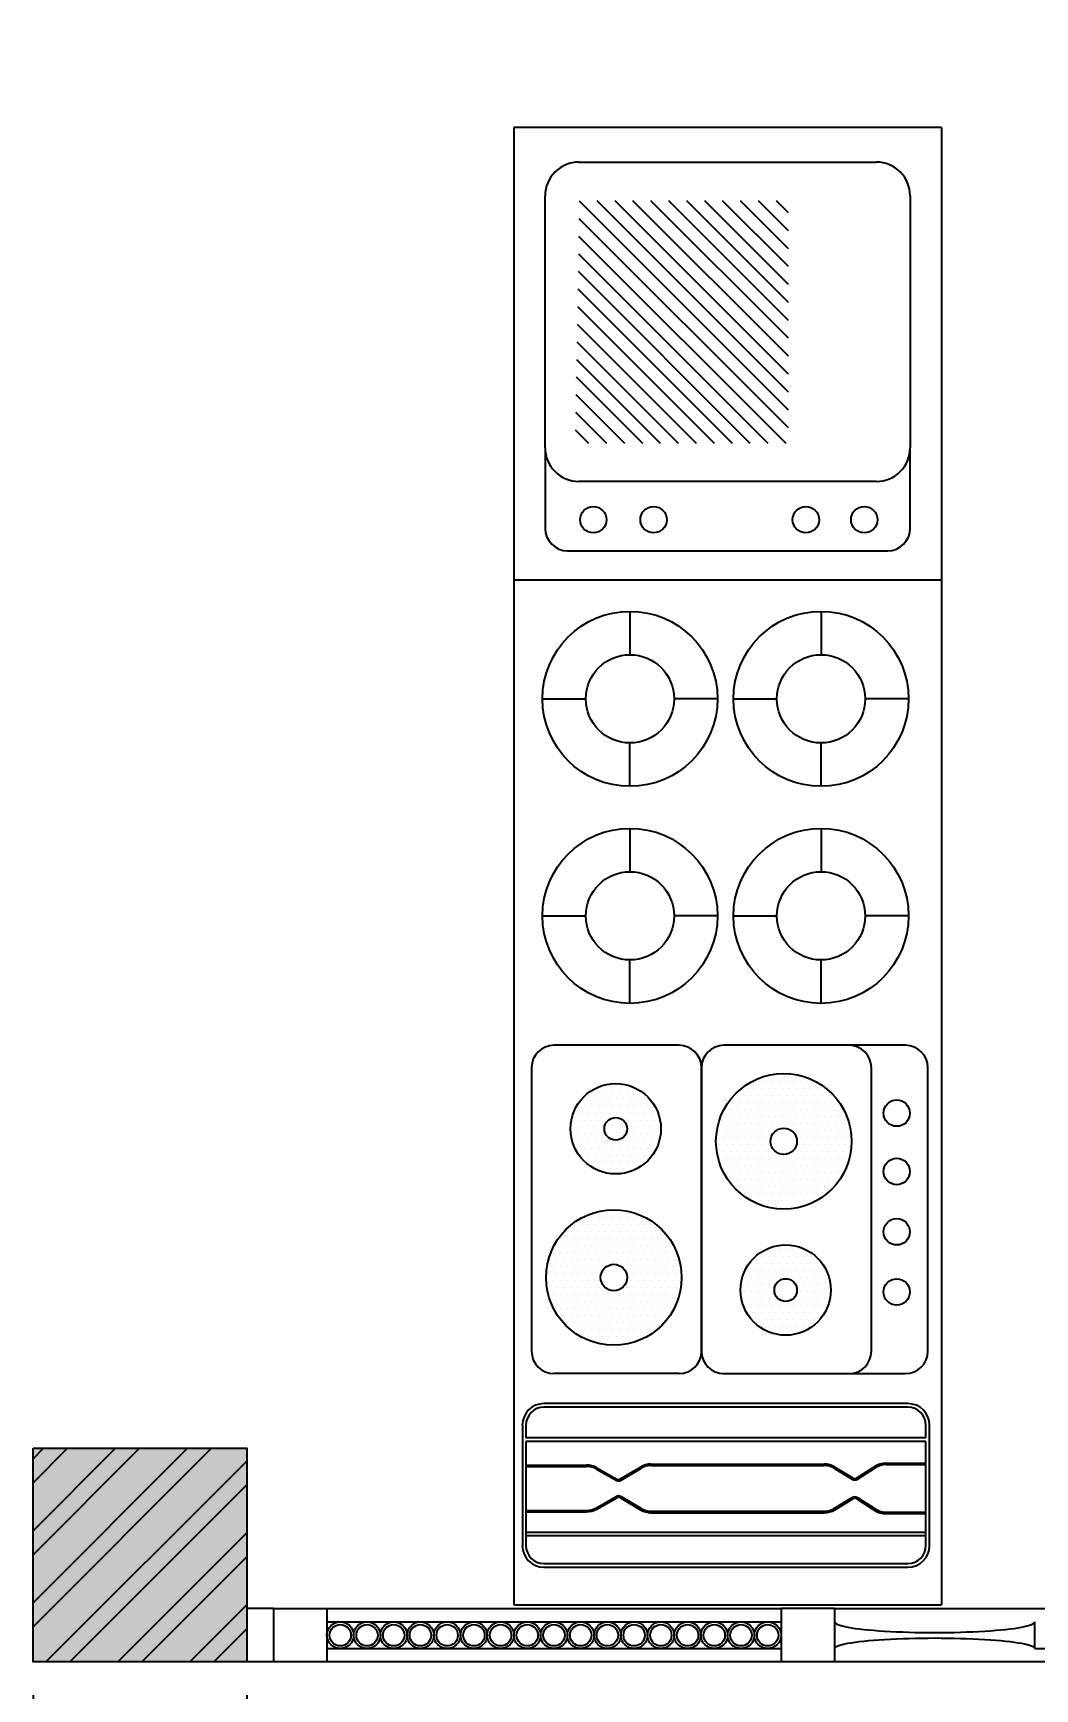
# Model space of a CAD drawing. Header units: millimetres. Extents: x 3409 to 3822, y 896 to 1108.
# Drawn here: x 3471.774 to 3473.649, y 1080.081 to 1083.181 of the extents above; entities that cross this region are included whole.
import ezdxf

# ---------------------------------------------------------------- set-up
doc = ezdxf.new("R2010")
doc.units = ezdxf.units.MM
for name, color, linetype in [('a-epipla', 8, 'Continuous'), ('DS_ST_quote 1_50', 7, 'Continuous'), ('ypostilwmata', 232, 'Continuous')]:
    doc.layers.add(name, color=color, linetype=linetype)
doc.styles.get("Standard").update_dxf_attribs({"font": 'arial.ttf'})
doc.dimstyles.get("Standard").update_dxf_attribs({"dimtxt": 0.18, "dimasz": 0.18, "dimexe": 0.18, "dimexo": 0.0625, "dimgap": 0.09, "dimtad": 0, "dimtih": 1, "dimtoh": 1, "dimdec": 4, "dimzin": 0, "dimdsep": 46, "dimtxsty": 'Standard', "dimcen": 0.09, "dimadec": 0, "dimazin": 0, "dimtfac": 1, "dimtdec": 4, "dimtofl": 0, "dimtmove": 0, "dimatfit": 3, "dimfxl": 1, "dimtolj": 1, "dimtzin": 0, "dimarcsym": 0})

# ---------------------------------------------------------------- blocks, each defined once
blk = doc.blocks.new('*X26')
at = {"color": 0}
for p, q in [((105.51402, 122.5058), (105.62727, 122.61905)), ((105.51402, 122.51641), (105.61666, 122.61905)), ((105.51402, 122.52701), (105.60606, 122.61905)), ((105.51402, 122.53762), (105.59545, 122.61905)), ((105.51402, 122.54823), (105.58485, 122.61905)), ((105.51402, 122.55883), (105.57424, 122.61905)), ((105.51402, 122.56944), (105.56363, 122.61905)), ((105.51402, 122.58005), (105.55303, 122.61905)), ((105.51402, 122.59065), (105.54242, 122.61905)), ((105.51402, 122.60126), (105.53181, 122.61905)), ((105.51402, 122.61187), (105.52121, 122.61905)), ((105.51429, 122.49546), (105.63788, 122.61905)), ((105.52471, 122.49527), (105.64848, 122.61905)), ((105.53513, 122.49509), (105.65766, 122.61762)), ((105.54556, 122.49491), (105.65766, 122.60701)), ((105.55598, 122.49472), (105.65766, 122.5964)), ((105.5664, 122.49454), (105.65766, 122.5858)), ((105.57683, 122.49436), (105.65766, 122.57519)), ((105.58725, 122.49417), (105.65766, 122.56458)), ((105.59767, 122.49399), (105.65766, 122.55398)), ((105.6081, 122.49381), (105.65766, 122.54337)), ((105.61852, 122.49363), (105.65766, 122.53276)), ((105.62895, 122.49344), (105.65766, 122.52216)), ((105.63937, 122.49326), (105.65766, 122.51155)), ((105.64979, 122.49308), (105.65766, 122.50094))]:
    blk.add_line(p, q, dxfattribs=at)
blk = doc.blocks.new('*X27')
at = {"color": 0}
for p, q in [((105.8109, 122.8594), (105.8109, 122.8594)), ((105.8203, 122.8594), (105.8203, 122.8594)), ((105.8297, 122.8594), (105.8297, 122.8594)), ((105.8391, 122.8594), (105.8391, 122.8594)), ((105.7594, 122.8312), (105.7594, 122.8312)), ((105.7641, 122.8406), (105.7641, 122.8406)), ((105.7687, 122.8312), (105.7687, 122.8312)), ((105.7734, 122.8406), (105.7734, 122.8406)), ((105.7781, 122.85), (105.7781, 122.85)), ((105.7781, 122.8312), (105.7781, 122.8312)), ((105.7828, 122.8406), (105.7828, 122.8406)), ((105.7875, 122.85), (105.7875, 122.85)), ((105.7875, 122.8312), (105.7875, 122.8312)), ((105.7922, 122.8406), (105.7922, 122.8406)), ((105.7969, 122.85), (105.7969, 122.85)), ((105.7969, 122.8312), (105.7969, 122.8312)), ((105.8016, 122.8406), (105.8016, 122.8406)), ((105.8063, 122.85), (105.8063, 122.85)), ((105.8063, 122.8312), (105.8063, 122.8312)), ((105.8109, 122.8406), (105.8109, 122.8406)), ((105.8156, 122.85), (105.8156, 122.85)), ((105.8156, 122.8312), (105.8156, 122.8312)), ((105.8203, 122.8406), (105.8203, 122.8406)), ((105.825, 122.85), (105.825, 122.85)), ((105.825, 122.8312), (105.825, 122.8312)), ((105.8297, 122.8406), (105.8297, 122.8406)), ((105.8344, 122.85), (105.8344, 122.85)), ((105.8344, 122.8312), (105.8344, 122.8312)), ((105.8391, 122.8406), (105.8391, 122.8406)), ((105.8438, 122.85), (105.8438, 122.85)), ((105.8438, 122.8312), (105.8438, 122.8312)), ((105.8484, 122.8406), (105.8484, 122.8406)), ((105.8531, 122.85), (105.8531, 122.85)), ((105.8531, 122.8312), (105.8531, 122.8312)), ((105.8578, 122.8406), (105.8578, 122.8406)), ((105.8625, 122.85), (105.8625, 122.85)), ((105.8625, 122.8312), (105.8625, 122.8312)), ((105.8672, 122.8406), (105.8672, 122.8406)), ((105.8719, 122.8312), (105.8719, 122.8312)), ((105.8766, 122.8406), (105.8766, 122.8406)), ((105.8812, 122.8312), (105.8812, 122.8312)), ((105.75, 122.8125), (105.75, 122.8125)), ((105.7547, 122.8219), (105.7547, 122.8219)), ((105.7594, 122.8125), (105.7594, 122.8125)), ((105.7641, 122.8219), (105.7641, 122.8219)), ((105.7687, 122.8125), (105.7687, 122.8125)), ((105.7734, 122.8219), (105.7734, 122.8219)), ((105.7781, 122.8125), (105.7781, 122.8125)), ((105.7828, 122.8219), (105.7828, 122.8219)), ((105.7875, 122.8125), (105.7875, 122.8125)), ((105.7922, 122.8219), (105.7922, 122.8219)), ((105.7969, 122.8125), (105.7969, 122.8125)), ((105.8016, 122.8219), (105.8016, 122.8219)), ((105.8063, 122.8125), (105.8063, 122.8125)), ((105.8109, 122.8219), (105.8109, 122.8219)), ((105.8156, 122.8125), (105.8156, 122.8125)), ((105.8203, 122.8219), (105.8203, 122.8219)), ((105.825, 122.8125), (105.825, 122.8125)), ((105.8297, 122.8219), (105.8297, 122.8219)), ((105.8344, 122.8125), (105.8344, 122.8125)), ((105.8391, 122.8219), (105.8391, 122.8219)), ((105.8438, 122.8125), (105.8438, 122.8125)), ((105.8484, 122.8219), (105.8484, 122.8219)), ((105.8531, 122.8125), (105.8531, 122.8125)), ((105.8578, 122.8219), (105.8578, 122.8219)), ((105.8625, 122.8125), (105.8625, 122.8125)), ((105.8672, 122.8219), (105.8672, 122.8219)), ((105.8719, 122.8125), (105.8719, 122.8125)), ((105.8766, 122.8219), (105.8766, 122.8219)), ((105.8812, 122.8125), (105.8812, 122.8125)), ((105.8859, 122.8219), (105.8859, 122.8219)), ((105.8906, 122.8125), (105.8906, 122.8125)), ((105.8953, 122.8219), (105.8953, 122.8219)), ((105.9, 122.8125), (105.9, 122.8125)), ((105.7406, 122.7938), (105.7406, 122.7938)), ((105.7453, 122.8031), (105.7453, 122.8031)), ((105.75, 122.7938), (105.75, 122.7938)), ((105.7547, 122.8031), (105.7547, 122.8031)), ((105.7594, 122.7938), (105.7594, 122.7938)), ((105.7641, 122.8031), (105.7641, 122.8031)), ((105.7687, 122.7938), (105.7687, 122.7938)), ((105.7734, 122.8031), (105.7734, 122.8031)), ((105.7781, 122.7938), (105.7781, 122.7938)), ((105.7828, 122.8031), (105.7828, 122.8031)), ((105.7875, 122.7938), (105.7875, 122.7938)), ((105.7922, 122.8031), (105.7922, 122.8031)), ((105.7969, 122.7938), (105.7969, 122.7938)), ((105.8016, 122.8031), (105.8016, 122.8031)), ((105.8063, 122.7938), (105.8063, 122.7938)), ((105.8109, 122.8031), (105.8109, 122.8031)), ((105.8156, 122.7938), (105.8156, 122.7938)), ((105.8203, 122.8031), (105.8203, 122.8031)), ((105.825, 122.7938), (105.825, 122.7938)), ((105.8297, 122.8031), (105.8297, 122.8031)), ((105.8344, 122.7938), (105.8344, 122.7938)), ((105.8391, 122.8031), (105.8391, 122.8031)), ((105.8438, 122.7938), (105.8438, 122.7938)), ((105.8484, 122.8031), (105.8484, 122.8031)), ((105.8531, 122.7938), (105.8531, 122.7938)), ((105.8578, 122.8031), (105.8578, 122.8031)), ((105.8625, 122.7938), (105.8625, 122.7938)), ((105.8672, 122.8031), (105.8672, 122.8031)), ((105.8719, 122.7938), (105.8719, 122.7938)), ((105.8766, 122.8031), (105.8766, 122.8031)), ((105.8812, 122.7938), (105.8812, 122.7938)), ((105.8859, 122.8031), (105.8859, 122.8031)), ((105.8906, 122.7938), (105.8906, 122.7938)), ((105.8953, 122.8031), (105.8953, 122.8031)), ((105.9, 122.7938), (105.9, 122.7938)), ((105.9047, 122.8031), (105.9047, 122.8031)), ((105.7313, 122.775), (105.7313, 122.775)), ((105.7359, 122.7844), (105.7359, 122.7844)), ((105.7359, 122.7656), (105.7359, 122.7656)), ((105.7406, 122.775), (105.7406, 122.775)), ((105.7453, 122.7844), (105.7453, 122.7844)), ((105.7453, 122.7656), (105.7453, 122.7656)), ((105.75, 122.775), (105.75, 122.775)), ((105.7547, 122.7844), (105.7547, 122.7844)), ((105.7547, 122.7656), (105.7547, 122.7656)), ((105.7594, 122.775), (105.7594, 122.775)), ((105.7641, 122.7844), (105.7641, 122.7844)), ((105.7641, 122.7656), (105.7641, 122.7656)), ((105.7687, 122.775), (105.7687, 122.775)), ((105.7734, 122.7844), (105.7734, 122.7844)), ((105.7734, 122.7656), (105.7734, 122.7656)), ((105.7781, 122.775), (105.7781, 122.775)), ((105.7828, 122.7844), (105.7828, 122.7844)), ((105.7828, 122.7656), (105.7828, 122.7656)), ((105.7875, 122.775), (105.7875, 122.775)), ((105.7922, 122.7844), (105.7922, 122.7844)), ((105.7922, 122.7656), (105.7922, 122.7656)), ((105.7969, 122.775), (105.7969, 122.775)), ((105.8016, 122.7844), (105.8016, 122.7844)), ((105.8016, 122.7656), (105.8016, 122.7656)), ((105.8391, 122.7844), (105.8391, 122.7844)), ((105.8391, 122.7656), (105.8391, 122.7656)), ((105.8438, 122.775), (105.8438, 122.775)), ((105.8484, 122.7844), (105.8484, 122.7844)), ((105.8484, 122.7656), (105.8484, 122.7656)), ((105.8531, 122.775), (105.8531, 122.775)), ((105.8578, 122.7844), (105.8578, 122.7844)), ((105.8578, 122.7656), (105.8578, 122.7656)), ((105.8625, 122.775), (105.8625, 122.775)), ((105.8672, 122.7844), (105.8672, 122.7844)), ((105.8672, 122.7656), (105.8672, 122.7656)), ((105.8719, 122.775), (105.8719, 122.775)), ((105.8766, 122.7844), (105.8766, 122.7844)), ((105.8766, 122.7656), (105.8766, 122.7656)), ((105.8812, 122.775), (105.8812, 122.775)), ((105.8859, 122.7844), (105.8859, 122.7844)), ((105.8859, 122.7656), (105.8859, 122.7656)), ((105.8906, 122.775), (105.8906, 122.775)), ((105.8953, 122.7844), (105.8953, 122.7844)), ((105.8953, 122.7656), (105.8953, 122.7656)), ((105.9, 122.775), (105.9, 122.775)), ((105.9047, 122.7844), (105.9047, 122.7844)), ((105.9047, 122.7656), (105.9047, 122.7656)), ((105.9094, 122.775), (105.9094, 122.775)), ((105.7359, 122.7469), (105.7359, 122.7469)), ((105.7406, 122.7562), (105.7406, 122.7562)), ((105.7453, 122.7469), (105.7453, 122.7469)), ((105.75, 122.7562), (105.75, 122.7562)), ((105.7547, 122.7469), (105.7547, 122.7469)), ((105.7594, 122.7562), (105.7594, 122.7562)), ((105.7641, 122.7469), (105.7641, 122.7469)), ((105.7687, 122.7562), (105.7687, 122.7562)), ((105.7734, 122.7469), (105.7734, 122.7469)), ((105.7781, 122.7562), (105.7781, 122.7562)), ((105.7828, 122.7469), (105.7828, 122.7469)), ((105.7875, 122.7562), (105.7875, 122.7562)), ((105.7922, 122.7469), (105.7922, 122.7469)), ((105.7969, 122.7562), (105.7969, 122.7562)), ((105.8016, 122.7469), (105.8016, 122.7469)), ((105.8063, 122.7562), (105.8063, 122.7562)), ((105.8109, 122.7469), (105.8109, 122.7469)), ((105.8203, 122.7469), (105.8203, 122.7469)), ((105.8297, 122.7469), (105.8297, 122.7469)), ((105.8344, 122.7562), (105.8344, 122.7562)), ((105.8391, 122.7469), (105.8391, 122.7469)), ((105.8438, 122.7562), (105.8438, 122.7562)), ((105.8484, 122.7469), (105.8484, 122.7469)), ((105.8531, 122.7562), (105.8531, 122.7562)), ((105.8578, 122.7469), (105.8578, 122.7469)), ((105.8625, 122.7562), (105.8625, 122.7562)), ((105.8672, 122.7469), (105.8672, 122.7469)), ((105.8719, 122.7562), (105.8719, 122.7562)), ((105.8766, 122.7469), (105.8766, 122.7469)), ((105.8812, 122.7562), (105.8812, 122.7562)), ((105.8859, 122.7469), (105.8859, 122.7469)), ((105.8906, 122.7562), (105.8906, 122.7562)), ((105.8953, 122.7469), (105.8953, 122.7469)), ((105.9, 122.7562), (105.9, 122.7562)), ((105.9047, 122.7469), (105.9047, 122.7469)), ((105.9094, 122.7562), (105.9094, 122.7562)), ((105.7406, 122.7375), (105.7406, 122.7375)), ((105.7453, 122.7281), (105.7453, 122.7281)), ((105.75, 122.7375), (105.75, 122.7375)), ((105.7547, 122.7281), (105.7547, 122.7281)), ((105.7594, 122.7375), (105.7594, 122.7375)), ((105.7641, 122.7281), (105.7641, 122.7281)), ((105.7687, 122.7375), (105.7687, 122.7375)), ((105.7734, 122.7281), (105.7734, 122.7281)), ((105.7781, 122.7375), (105.7781, 122.7375)), ((105.7828, 122.7281), (105.7828, 122.7281)), ((105.7875, 122.7375), (105.7875, 122.7375)), ((105.7922, 122.7281), (105.7922, 122.7281)), ((105.7969, 122.7375), (105.7969, 122.7375)), ((105.8016, 122.7281), (105.8016, 122.7281)), ((105.8063, 122.7375), (105.8063, 122.7375)), ((105.8109, 122.7281), (105.8109, 122.7281)), ((105.8156, 122.7375), (105.8156, 122.7375)), ((105.8203, 122.7281), (105.8203, 122.7281)), ((105.825, 122.7375), (105.825, 122.7375)), ((105.8297, 122.7281), (105.8297, 122.7281)), ((105.8344, 122.7375), (105.8344, 122.7375)), ((105.8391, 122.7281), (105.8391, 122.7281)), ((105.8438, 122.7375), (105.8438, 122.7375)), ((105.8484, 122.7281), (105.8484, 122.7281)), ((105.8531, 122.7375), (105.8531, 122.7375)), ((105.8578, 122.7281), (105.8578, 122.7281)), ((105.8625, 122.7375), (105.8625, 122.7375)), ((105.8672, 122.7281), (105.8672, 122.7281)), ((105.8719, 122.7375), (105.8719, 122.7375)), ((105.8766, 122.7281), (105.8766, 122.7281)), ((105.8812, 122.7375), (105.8812, 122.7375)), ((105.8859, 122.7281), (105.8859, 122.7281)), ((105.8906, 122.7375), (105.8906, 122.7375)), ((105.8953, 122.7281), (105.8953, 122.7281)), ((105.9, 122.7375), (105.9, 122.7375)), ((105.75, 122.7188), (105.75, 122.7188)), ((105.7547, 122.7094), (105.7547, 122.7094)), ((105.7594, 122.7188), (105.7594, 122.7188)), ((105.7641, 122.7094), (105.7641, 122.7094)), ((105.7687, 122.7188), (105.7687, 122.7188)), ((105.7687, 122.7), (105.7687, 122.7)), ((105.7734, 122.7094), (105.7734, 122.7094)), ((105.7781, 122.7188), (105.7781, 122.7188)), ((105.7781, 122.7), (105.7781, 122.7)), ((105.7828, 122.7094), (105.7828, 122.7094)), ((105.7875, 122.7188), (105.7875, 122.7188)), ((105.7875, 122.7), (105.7875, 122.7)), ((105.7922, 122.7094), (105.7922, 122.7094)), ((105.7969, 122.7188), (105.7969, 122.7188)), ((105.7969, 122.7), (105.7969, 122.7)), ((105.8016, 122.7094), (105.8016, 122.7094)), ((105.8063, 122.7188), (105.8063, 122.7188)), ((105.8063, 122.7), (105.8063, 122.7)), ((105.8109, 122.7094), (105.8109, 122.7094)), ((105.8156, 122.7188), (105.8156, 122.7188)), ((105.8156, 122.7), (105.8156, 122.7)), ((105.8203, 122.7094), (105.8203, 122.7094)), ((105.825, 122.7188), (105.825, 122.7188)), ((105.825, 122.7), (105.825, 122.7)), ((105.8297, 122.7094), (105.8297, 122.7094)), ((105.8344, 122.7188), (105.8344, 122.7188)), ((105.8344, 122.7), (105.8344, 122.7)), ((105.8391, 122.7094), (105.8391, 122.7094)), ((105.8438, 122.7188), (105.8438, 122.7188)), ((105.8438, 122.7), (105.8438, 122.7)), ((105.8484, 122.7094), (105.8484, 122.7094)), ((105.8531, 122.7188), (105.8531, 122.7188)), ((105.8531, 122.7), (105.8531, 122.7)), ((105.8578, 122.7094), (105.8578, 122.7094)), ((105.8625, 122.7188), (105.8625, 122.7188)), ((105.8625, 122.7), (105.8625, 122.7)), ((105.8672, 122.7094), (105.8672, 122.7094)), ((105.8719, 122.7188), (105.8719, 122.7188)), ((105.8719, 122.7), (105.8719, 122.7)), ((105.8766, 122.7094), (105.8766, 122.7094)), ((105.8812, 122.7188), (105.8812, 122.7188)), ((105.8859, 122.7094), (105.8859, 122.7094)), ((105.8906, 122.7188), (105.8906, 122.7188)), ((105.7828, 122.6906), (105.7828, 122.6906)), ((105.7922, 122.6906), (105.7922, 122.6906)), ((105.8016, 122.6906), (105.8016, 122.6906)), ((105.8063, 122.6813), (105.8063, 122.6813)), ((105.8109, 122.6906), (105.8109, 122.6906)), ((105.8156, 122.6813), (105.8156, 122.6813)), ((105.8203, 122.6906), (105.8203, 122.6906)), ((105.825, 122.6813), (105.825, 122.6813)), ((105.8297, 122.6906), (105.8297, 122.6906)), ((105.8344, 122.6813), (105.8344, 122.6813)), ((105.8391, 122.6906), (105.8391, 122.6906)), ((105.8484, 122.6906), (105.8484, 122.6906)), ((105.8578, 122.6906), (105.8578, 122.6906))]:
    blk.add_line(p, q, dxfattribs=at)
blk = doc.blocks.new('*X28')
at = {"color": 0}
for p, q in [((105.7922, 122.6156), (105.7922, 122.6156)), ((105.7969, 122.625), (105.7969, 122.625)), ((105.8016, 122.6156), (105.8016, 122.6156)), ((105.8063, 122.625), (105.8063, 122.625)), ((105.8109, 122.6156), (105.8109, 122.6156)), ((105.8156, 122.625), (105.8156, 122.625)), ((105.8203, 122.6156), (105.8203, 122.6156)), ((105.825, 122.625), (105.825, 122.625)), ((105.8297, 122.6156), (105.8297, 122.6156)), ((105.8344, 122.625), (105.8344, 122.625)), ((105.8391, 122.6156), (105.8391, 122.6156)), ((105.8438, 122.625), (105.8438, 122.625)), ((105.8484, 122.6156), (105.8484, 122.6156)), ((105.8578, 122.6156), (105.8578, 122.6156)), ((105.7687, 122.5875), (105.7687, 122.5875)), ((105.7734, 122.5969), (105.7734, 122.5969)), ((105.7781, 122.6063), (105.7781, 122.6063)), ((105.7781, 122.5875), (105.7781, 122.5875)), ((105.7828, 122.5969), (105.7828, 122.5969)), ((105.7875, 122.6063), (105.7875, 122.6063)), ((105.7875, 122.5875), (105.7875, 122.5875)), ((105.7922, 122.5969), (105.7922, 122.5969)), ((105.7969, 122.6063), (105.7969, 122.6063)), ((105.7969, 122.5875), (105.7969, 122.5875)), ((105.8016, 122.5969), (105.8016, 122.5969)), ((105.8063, 122.6063), (105.8063, 122.6063)), ((105.8063, 122.5875), (105.8063, 122.5875)), ((105.8109, 122.5969), (105.8109, 122.5969)), ((105.8156, 122.6063), (105.8156, 122.6063)), ((105.8156, 122.5875), (105.8156, 122.5875)), ((105.8203, 122.5969), (105.8203, 122.5969)), ((105.825, 122.6063), (105.825, 122.6063)), ((105.825, 122.5875), (105.825, 122.5875)), ((105.8297, 122.5969), (105.8297, 122.5969)), ((105.8344, 122.6063), (105.8344, 122.6063)), ((105.8344, 122.5875), (105.8344, 122.5875)), ((105.8391, 122.5969), (105.8391, 122.5969)), ((105.8438, 122.6063), (105.8438, 122.6063)), ((105.8438, 122.5875), (105.8438, 122.5875)), ((105.8484, 122.5969), (105.8484, 122.5969)), ((105.8531, 122.6063), (105.8531, 122.6063)), ((105.8531, 122.5875), (105.8531, 122.5875)), ((105.8578, 122.5969), (105.8578, 122.5969)), ((105.8625, 122.6063), (105.8625, 122.6063)), ((105.8625, 122.5875), (105.8625, 122.5875)), ((105.8672, 122.5969), (105.8672, 122.5969)), ((105.8719, 122.6063), (105.8719, 122.6063)), ((105.8719, 122.5875), (105.8719, 122.5875)), ((105.8766, 122.5969), (105.8766, 122.5969)), ((105.8812, 122.5875), (105.8812, 122.5875)), ((105.7641, 122.5781), (105.7641, 122.5781)), ((105.7687, 122.5687), (105.7687, 122.5687)), ((105.7734, 122.5781), (105.7734, 122.5781)), ((105.7781, 122.5687), (105.7781, 122.5687)), ((105.7828, 122.5781), (105.7828, 122.5781)), ((105.7875, 122.5687), (105.7875, 122.5687)), ((105.7922, 122.5781), (105.7922, 122.5781)), ((105.7969, 122.5687), (105.7969, 122.5687)), ((105.8016, 122.5781), (105.8016, 122.5781)), ((105.8063, 122.5687), (105.8063, 122.5687)), ((105.8391, 122.5781), (105.8391, 122.5781)), ((105.8438, 122.5687), (105.8438, 122.5687)), ((105.8484, 122.5781), (105.8484, 122.5781)), ((105.8531, 122.5687), (105.8531, 122.5687)), ((105.8578, 122.5781), (105.8578, 122.5781)), ((105.8625, 122.5687), (105.8625, 122.5687)), ((105.8672, 122.5781), (105.8672, 122.5781)), ((105.8719, 122.5687), (105.8719, 122.5687)), ((105.8766, 122.5781), (105.8766, 122.5781)), ((105.8812, 122.5687), (105.8812, 122.5687)), ((105.7687, 122.55), (105.7687, 122.55)), ((105.7734, 122.5594), (105.7734, 122.5594)), ((105.7781, 122.55), (105.7781, 122.55)), ((105.7828, 122.5594), (105.7828, 122.5594)), ((105.7875, 122.55), (105.7875, 122.55)), ((105.7922, 122.5594), (105.7922, 122.5594)), ((105.7969, 122.55), (105.7969, 122.55)), ((105.8016, 122.5594), (105.8016, 122.5594)), ((105.8063, 122.55), (105.8063, 122.55)), ((105.8109, 122.5594), (105.8109, 122.5594)), ((105.8156, 122.55), (105.8156, 122.55)), ((105.825, 122.55), (105.825, 122.55)), ((105.8344, 122.55), (105.8344, 122.55)), ((105.8391, 122.5594), (105.8391, 122.5594)), ((105.8438, 122.55), (105.8438, 122.55)), ((105.8484, 122.5594), (105.8484, 122.5594)), ((105.8531, 122.55), (105.8531, 122.55)), ((105.8578, 122.5594), (105.8578, 122.5594)), ((105.8625, 122.55), (105.8625, 122.55)), ((105.8672, 122.5594), (105.8672, 122.5594)), ((105.8719, 122.55), (105.8719, 122.55)), ((105.8766, 122.5594), (105.8766, 122.5594)), ((105.7734, 122.5406), (105.7734, 122.5406)), ((105.7828, 122.5406), (105.7828, 122.5406)), ((105.7875, 122.5312), (105.7875, 122.5312)), ((105.7922, 122.5406), (105.7922, 122.5406)), ((105.7922, 122.5219), (105.7922, 122.5219)), ((105.7969, 122.5312), (105.7969, 122.5312)), ((105.8016, 122.5406), (105.8016, 122.5406)), ((105.8016, 122.5219), (105.8016, 122.5219)), ((105.8063, 122.5312), (105.8063, 122.5312)), ((105.8109, 122.5406), (105.8109, 122.5406)), ((105.8109, 122.5219), (105.8109, 122.5219)), ((105.8156, 122.5312), (105.8156, 122.5312)), ((105.8203, 122.5406), (105.8203, 122.5406)), ((105.8203, 122.5219), (105.8203, 122.5219)), ((105.825, 122.5312), (105.825, 122.5312)), ((105.8297, 122.5406), (105.8297, 122.5406)), ((105.8297, 122.5219), (105.8297, 122.5219)), ((105.8344, 122.5312), (105.8344, 122.5312)), ((105.8391, 122.5406), (105.8391, 122.5406)), ((105.8391, 122.5219), (105.8391, 122.5219)), ((105.8438, 122.5312), (105.8438, 122.5312)), ((105.8484, 122.5406), (105.8484, 122.5406)), ((105.8484, 122.5219), (105.8484, 122.5219)), ((105.8531, 122.5312), (105.8531, 122.5312)), ((105.8578, 122.5406), (105.8578, 122.5406)), ((105.8578, 122.5219), (105.8578, 122.5219)), ((105.8625, 122.5312), (105.8625, 122.5312)), ((105.8672, 122.5406), (105.8672, 122.5406)), ((105.8156, 122.5125), (105.8156, 122.5125)), ((105.825, 122.5125), (105.825, 122.5125)), ((105.8344, 122.5125), (105.8344, 122.5125))]:
    blk.add_line(p, q, dxfattribs=at)
blk = doc.blocks.new('*D104')
at = {"layer": 'Defpoints', "color": 0, "transparency": 16777216}
for p in [(3471.774, 1080.1311), (3472.174, 1080.1311), (3472.174, 1079.9555)]:
    blk.add_point(p, dxfattribs=at)
at = {"layer": 'DS_ST_quote 1_50', "color": 0, "lineweight": -2, "transparency": 16777216}
for p, q in [((3471.774, 1080.0686), (3471.774, 1079.7755)), ((3472.174, 1080.0686), (3472.174, 1079.7755)), ((3471.594, 1079.9555), (3471.414, 1079.9555)), ((3471.774, 1079.9555), (3472.174, 1079.9555)), ((3471.974, 1079.9555), (3471.974, 1079.3629)), ((3472.354, 1079.9555), (3472.534, 1079.9555)), ((3471.974, 1079.3629), (3472.154, 1079.3629))]:
    blk.add_line(p, q, dxfattribs=at)
at = {"layer": 'DS_ST_quote 1_50', "color": 0, "transparency": 16777216}
for points in [[(3471.594, 1079.9855), (3471.594, 1079.9255), (3471.774, 1079.9555)], [(3472.354, 1079.9855), (3472.354, 1079.9255), (3472.174, 1079.9555)]]:
    blk.add_solid(points, dxfattribs=at)
at = {"layer": 'DS_ST_quote 1_50', "color": 0, "transparency": 16777216, "insert": (3472.4775, 1079.3629), "char_height": 0.18, "attachment_point": 5}
blk.add_mtext('\\A1;0.40', dxfattribs=at)
blk = doc.blocks.new('*D105')
at = {"layer": 'Defpoints', "color": 0, "transparency": 16777216}
for p in [(3472.174, 1080.1311), (3475.174, 1080.1311), (3475.174, 1079.9555)]:
    blk.add_point(p, dxfattribs=at)
at = {"layer": 'DS_ST_quote 1_50', "color": 0, "lineweight": -2, "transparency": 16777216}
for p, q in [((3472.174, 1080.0686), (3472.174, 1079.7755)), ((3475.174, 1080.0686), (3475.174, 1079.7755)), ((3472.354, 1079.9555), (3474.994, 1079.9555))]:
    blk.add_line(p, q, dxfattribs=at)
at = {"layer": 'DS_ST_quote 1_50', "color": 0, "transparency": 16777216}
for points in [[(3472.354, 1079.9855), (3472.354, 1079.9255), (3472.174, 1079.9555)], [(3474.994, 1079.9855), (3474.994, 1079.9255), (3475.174, 1079.9555)]]:
    blk.add_solid(points, dxfattribs=at)
at = {"layer": 'DS_ST_quote 1_50', "color": 0, "transparency": 16777216, "insert": (3473.674, 1079.7693), "char_height": 0.18, "attachment_point": 5}
blk.add_mtext('\\A1;3.00', dxfattribs=at)

msp = doc.modelspace()

# ---------------------------------------------------------------- hatches: boundary and pattern name
at = {"layer": 'a-epipla'}
h = msp.add_hatch(dxfattribs=at)
h.set_pattern_fill('ANSI32', color=256, scale=0.01)
h.paths.add_polyline_path([(3418.174, 1084.9311), (3417.774, 1084.9311), (3417.774, 1084.5311), (3418.174, 1084.5311)])
h.paths.add_polyline_path([(3421.574, 1084.9311), (3421.174, 1084.9311), (3421.174, 1084.5311), (3421.574, 1084.5311)])
h.paths.add_polyline_path([(3424.974, 1084.9311), (3424.574, 1084.9311), (3424.574, 1084.5311), (3424.974, 1084.5311)])
h.paths.add_polyline_path([(3428.374, 1084.9311), (3427.974, 1084.9311), (3427.974, 1084.5311), (3428.374, 1084.5311)])
h.paths.add_polyline_path([(3431.774, 1084.9311), (3431.374, 1084.9311), (3431.374, 1084.5311), (3431.774, 1084.5311)])
h.paths.add_polyline_path([(3431.774, 1080.5312), (3431.374, 1080.5312), (3431.374, 1080.1312), (3431.774, 1080.1312)])
h.paths.add_polyline_path([(3428.374, 1080.5311), (3427.974, 1080.5311), (3427.974, 1080.1311), (3428.374, 1080.1311)])
h.paths.add_polyline_path([(3424.974, 1080.5311), (3424.574, 1080.5311), (3424.574, 1080.1311), (3424.974, 1080.1311)])
h.paths.add_polyline_path([(3421.574, 1080.5311), (3421.174, 1080.5311), (3421.174, 1080.1311), (3421.574, 1080.1311)])
h.paths.add_polyline_path([(3418.174, 1080.5311), (3417.774, 1080.5311), (3417.774, 1080.1311), (3418.174, 1080.1311)])
h.paths.add_polyline_path([(3435.174, 1084.9311), (3434.774, 1084.9311), (3434.774, 1084.5311), (3435.174, 1084.5311)])
h.paths.add_polyline_path([(3438.574, 1084.9311), (3438.174, 1084.9311), (3438.174, 1084.5311), (3438.574, 1084.5311)])
h.paths.add_polyline_path([(3441.974, 1084.9311), (3441.574, 1084.9311), (3441.574, 1084.5311), (3441.974, 1084.5311)])
h.paths.add_polyline_path([(3445.374, 1084.9311), (3444.974, 1084.9311), (3444.974, 1084.5311), (3445.374, 1084.5311)])
h.paths.add_polyline_path([(3445.374, 1080.5311), (3444.974, 1080.5311), (3444.974, 1080.1311), (3445.374, 1080.1311)])
h.paths.add_polyline_path([(3441.974, 1080.5311), (3441.574, 1080.5311), (3441.574, 1080.1311), (3441.974, 1080.1311)])
h.paths.add_polyline_path([(3438.574, 1080.5311), (3438.174, 1080.5311), (3438.174, 1080.1311), (3438.574, 1080.1311)])
h.paths.add_polyline_path([(3435.174, 1080.5312), (3434.774, 1080.5312), (3434.774, 1080.1312), (3435.174, 1080.1312)])
h.paths.add_polyline_path([(3451.774, 1084.9311), (3451.374, 1084.9311), (3451.374, 1084.5311), (3451.774, 1084.5311)])
h.paths.add_polyline_path([(3455.174, 1084.9311), (3454.774, 1084.9311), (3454.774, 1084.5311), (3455.174, 1084.5311)])
h.paths.add_polyline_path([(3458.574, 1084.9311), (3458.174, 1084.9311), (3458.174, 1084.5311), (3458.574, 1084.5311)])
h.paths.add_polyline_path([(3461.974, 1084.9311), (3461.574, 1084.9311), (3461.574, 1084.5311), (3461.974, 1084.5311)])
h.paths.add_polyline_path([(3451.774, 1080.5311), (3451.374, 1080.5311), (3451.374, 1080.1311), (3451.774, 1080.1311)])
h.paths.add_polyline_path([(3455.174, 1080.5311), (3454.774, 1080.5311), (3454.774, 1080.1311), (3455.174, 1080.1311)])
h.paths.add_polyline_path([(3458.574, 1080.5311), (3458.174, 1080.5311), (3458.174, 1080.1311), (3458.574, 1080.1311)])
h.paths.add_polyline_path([(3461.974, 1080.5312), (3461.574, 1080.5312), (3461.574, 1080.1312), (3461.974, 1080.1312)])
h.paths.add_polyline_path([(3465.374, 1084.9311), (3464.974, 1084.9311), (3464.974, 1084.5311), (3465.374, 1084.5311)])
h.paths.add_polyline_path([(3468.774, 1084.9311), (3468.374, 1084.9311), (3468.374, 1084.5311), (3468.774, 1084.5311)])
h.paths.add_polyline_path([(3472.174, 1084.9311), (3471.774, 1084.9311), (3471.774, 1084.5311), (3472.174, 1084.5311)])
h.paths.add_polyline_path([(3475.574, 1084.9311), (3475.174, 1084.9311), (3475.174, 1084.5311), (3475.574, 1084.5311)])
h.paths.add_polyline_path([(3478.974, 1084.9311), (3478.574, 1084.9311), (3478.574, 1084.5311), (3478.974, 1084.5311)])
h.paths.add_polyline_path([(3478.974, 1080.5311), (3478.574, 1080.5311), (3478.574, 1080.1311), (3478.974, 1080.1311)])
h.paths.add_polyline_path([(3475.574, 1080.5311), (3475.174, 1080.5311), (3475.174, 1080.1311), (3475.574, 1080.1311)])
h.paths.add_polyline_path([(3472.174, 1080.5311), (3471.774, 1080.5311), (3471.774, 1080.1311), (3472.174, 1080.1311)])
h.paths.add_polyline_path([(3468.774, 1080.5311), (3468.374, 1080.5311), (3468.374, 1080.1311), (3468.774, 1080.1311)])
h.paths.add_polyline_path([(3465.374, 1080.5312), (3464.974, 1080.5312), (3464.974, 1080.1312), (3465.374, 1080.1312)])
h = msp.add_hatch(dxfattribs=at)
h.set_pattern_fill('AR-CONC', color=256, scale=0.00088)
h.paths.add_polyline_path([(3418.174, 1084.9311), (3417.774, 1084.9311), (3417.774, 1084.5311), (3418.174, 1084.5311)])
h.paths.add_polyline_path([(3421.574, 1084.9311), (3421.174, 1084.9311), (3421.174, 1084.5311), (3421.574, 1084.5311)])
h.paths.add_polyline_path([(3418.174, 1080.5311), (3417.774, 1080.5311), (3417.774, 1080.1311), (3418.174, 1080.1311)])
h.paths.add_polyline_path([(3421.574, 1080.5311), (3421.174, 1080.5311), (3421.174, 1080.1311), (3421.574, 1080.1311)])
h.paths.add_polyline_path([(3424.974, 1084.9311), (3424.574, 1084.9311), (3424.574, 1084.5311), (3424.974, 1084.5311)])
h.paths.add_polyline_path([(3424.974, 1080.5311), (3424.574, 1080.5311), (3424.574, 1080.1311), (3424.974, 1080.1311)])
h.paths.add_polyline_path([(3428.374, 1080.5311), (3427.974, 1080.5311), (3427.974, 1080.1311), (3428.374, 1080.1311)])
h.paths.add_polyline_path([(3428.374, 1084.9311), (3427.974, 1084.9311), (3427.974, 1084.5311), (3428.374, 1084.5311)])
h.paths.add_polyline_path([(3431.774, 1084.9311), (3431.374, 1084.9311), (3431.374, 1084.5311), (3431.774, 1084.5311)])
h.paths.add_polyline_path([(3431.774, 1080.5312), (3431.374, 1080.5312), (3431.374, 1080.1312), (3431.774, 1080.1312)])
h.paths.add_polyline_path([(3435.174, 1080.5312), (3434.774, 1080.5312), (3434.774, 1080.1312), (3435.174, 1080.1312)])
h.paths.add_polyline_path([(3435.174, 1084.9311), (3434.774, 1084.9311), (3434.774, 1084.5311), (3435.174, 1084.5311)])
h.paths.add_polyline_path([(3438.574, 1084.9311), (3438.174, 1084.9311), (3438.174, 1084.5311), (3438.574, 1084.5311)])
h.paths.add_polyline_path([(3438.574, 1080.5311), (3438.174, 1080.5311), (3438.174, 1080.1311), (3438.574, 1080.1311)])
h.paths.add_polyline_path([(3441.974, 1084.9311), (3441.574, 1084.9311), (3441.574, 1084.5311), (3441.974, 1084.5311)])
h.paths.add_polyline_path([(3441.974, 1080.5311), (3441.574, 1080.5311), (3441.574, 1080.1311), (3441.974, 1080.1311)])
h.paths.add_polyline_path([(3445.374, 1084.9311), (3444.974, 1084.9311), (3444.974, 1084.5311), (3445.374, 1084.5311)])
h.paths.add_polyline_path([(3445.374, 1080.5311), (3444.974, 1080.5311), (3444.974, 1080.1311), (3445.374, 1080.1311)])
h.paths.add_polyline_path([(3451.774, 1084.9311), (3451.374, 1084.9311), (3451.374, 1084.5311), (3451.774, 1084.5311)])
h.paths.add_polyline_path([(3455.174, 1084.9311), (3454.774, 1084.9311), (3454.774, 1084.5311), (3455.174, 1084.5311)])
h.paths.add_polyline_path([(3451.774, 1080.5311), (3451.374, 1080.5311), (3451.374, 1080.1311), (3451.774, 1080.1311)])
h.paths.add_polyline_path([(3455.174, 1080.5311), (3454.774, 1080.5311), (3454.774, 1080.1311), (3455.174, 1080.1311)])
h.paths.add_polyline_path([(3458.574, 1084.9311), (3458.174, 1084.9311), (3458.174, 1084.5311), (3458.574, 1084.5311)])
h.paths.add_polyline_path([(3458.574, 1080.5311), (3458.174, 1080.5311), (3458.174, 1080.1311), (3458.574, 1080.1311)])
h.paths.add_polyline_path([(3461.974, 1084.9311), (3461.574, 1084.9311), (3461.574, 1084.5311), (3461.974, 1084.5311)])
h.paths.add_polyline_path([(3461.974, 1080.5312), (3461.574, 1080.5312), (3461.574, 1080.1312), (3461.974, 1080.1312)])
h.paths.add_polyline_path([(3465.374, 1084.9311), (3464.974, 1084.9311), (3464.974, 1084.5311), (3465.374, 1084.5311)])
h.paths.add_polyline_path([(3465.374, 1080.5312), (3464.974, 1080.5312), (3464.974, 1080.1312), (3465.374, 1080.1312)])
h.paths.add_polyline_path([(3468.774, 1084.9311), (3468.374, 1084.9311), (3468.374, 1084.5311), (3468.774, 1084.5311)])
h.paths.add_polyline_path([(3468.774, 1080.5311), (3468.374, 1080.5311), (3468.374, 1080.1311), (3468.774, 1080.1311)])
h.paths.add_polyline_path([(3472.174, 1084.9311), (3471.774, 1084.9311), (3471.774, 1084.5311), (3472.174, 1084.5311)])
h.paths.add_polyline_path([(3472.174, 1080.5311), (3471.774, 1080.5311), (3471.774, 1080.1311), (3472.174, 1080.1311)])
h.paths.add_polyline_path([(3475.574, 1084.9311), (3475.174, 1084.9311), (3475.174, 1084.5311), (3475.574, 1084.5311)])
h.paths.add_polyline_path([(3475.574, 1080.5311), (3475.174, 1080.5311), (3475.174, 1080.1311), (3475.574, 1080.1311)])
h.paths.add_polyline_path([(3478.974, 1080.5311), (3478.574, 1080.5311), (3478.574, 1080.1311), (3478.974, 1080.1311)])
h.paths.add_polyline_path([(3478.974, 1084.9311), (3478.574, 1084.9311), (3478.574, 1084.5311), (3478.974, 1084.5311)])

# ---------------------------------------------------------------- linework, layer by layer
for p, q in [((3473.474, 1083.0045), (3472.674, 1083.0045)), ((3472.674, 1083.0045), (3472.674, 1082.1568)), ((3473.474, 1083.0045), (3473.474, 1080.2377)), ((3472.7957, 1082.9397), (3473.3523, 1082.9397)), ((3472.7325, 1082.4048), (3472.7325, 1082.8764)), ((3473.4156, 1082.8764), (3473.4156, 1082.4048)), ((3472.7325, 1082.4048), (3472.7325, 1082.2536)), ((3473.4156, 1082.2536), (3473.4156, 1082.4048)), ((3473.3523, 1082.3415), (3472.7957, 1082.3415)), ((3472.7744, 1082.2116), (3473.3737, 1082.2116)), ((3473.474, 1082.1568), (3472.674, 1082.1568)), ((3472.674, 1082.1568), (3472.674, 1080.2377)), ((3472.8912, 1082.0983), (3472.8912, 1082.0171)), ((3473.2488, 1082.0983), (3473.2488, 1082.0171)), ((3472.7274, 1081.9345), (3472.8087, 1081.9345)), ((3473.0551, 1081.9345), (3472.9738, 1081.9345)), ((3473.0849, 1081.9345), (3473.1662, 1081.9345)), ((3473.4126, 1081.9345), (3473.3313, 1081.9345)), ((3472.8912, 1081.7707), (3472.8912, 1081.8519)), ((3473.2488, 1081.7707), (3473.2488, 1081.8519)), ((3472.8912, 1081.692), (3472.8912, 1081.6107)), ((3473.2488, 1081.692), (3473.2488, 1081.6107)), ((3472.7274, 1081.5281), (3472.8087, 1081.5281)), ((3473.0551, 1081.5281), (3472.9738, 1081.5281)), ((3473.0849, 1081.5281), (3473.1662, 1081.5281)), ((3473.4126, 1081.5281), (3473.3313, 1081.5281)), ((3472.8912, 1081.3643), (3472.8912, 1081.4455)), ((3473.2488, 1081.3643), (3473.2488, 1081.4455)), ((3472.9831, 1081.2859), (3472.7489, 1081.2859)), ((3473.4068, 1081.2859), (3473.0669, 1081.2859)), ((3472.7069, 1081.2439), (3472.7069, 1080.7128)), ((3473.025, 1081.2439), (3473.025, 1080.7128)), ((3473.025, 1080.7128), (3473.025, 1081.2439)), ((3473.3431, 1080.7128), (3473.3431, 1081.2439)), ((3473.4487, 1080.7128), (3473.4487, 1081.2439)), ((3472.9831, 1080.6709), (3472.7489, 1080.6709)), ((3473.065, 1080.6709), (3473.4068, 1080.6709)), ((3473.4115, 1080.6148), (3472.7301, 1080.6148)), ((3473.4115, 1080.608), (3472.7301, 1080.608)), ((3472.6898, 1080.5744), (3472.6898, 1080.3488)), ((3472.6965, 1080.5744), (3472.6965, 1080.5504)), ((3473.4452, 1080.5504), (3473.4452, 1080.5744)), ((3473.4519, 1080.347), (3473.4519, 1080.5744)), ((3473.4452, 1080.5504), (3472.6965, 1080.5504)), ((3473.4452, 1080.5437), (3472.6965, 1080.5437)), ((3472.6965, 1080.5437), (3472.6965, 1080.3488)), ((3473.4452, 1080.3488), (3473.4452, 1080.5437)), ((3473.37, 1080.5032), (3473.4452, 1080.5032)), ((3472.6965, 1080.4998), (3472.8101, 1080.4998)), ((3472.6965, 1080.4971), (3472.8094, 1080.4971)), ((3472.8284, 1080.4921), (3472.8653, 1080.4712)), ((3472.8291, 1080.4948), (3472.8666, 1080.4736)), ((3472.8734, 1080.4737), (3472.9107, 1080.496)), ((3472.8748, 1080.4713), (3472.9114, 1080.4933)), ((3472.9305, 1080.5015), (3473.2549, 1080.5015)), ((3472.9312, 1080.4988), (3473.2542, 1080.4988)), ((3473.2741, 1080.4932), (3473.3072, 1080.4732)), ((3473.2749, 1080.4959), (3473.3086, 1080.4755)), ((3473.3157, 1080.4756), (3473.3492, 1080.4971)), ((3473.3172, 1080.4733), (3473.35, 1080.4944)), ((3473.3708, 1080.5005), (3473.4452, 1080.5005)), ((3472.8284, 1080.4198), (3472.8653, 1080.4408)), ((3472.8748, 1080.4406), (3472.9114, 1080.4187)), ((3472.6965, 1080.4148), (3472.8094, 1080.4148)), ((3472.6965, 1080.4121), (3472.8101, 1080.4121)), ((3472.8291, 1080.4171), (3472.8666, 1080.4384)), ((3472.8734, 1080.4383), (3472.9107, 1080.416)), ((3472.9305, 1080.4105), (3473.2549, 1080.4105)), ((3472.9312, 1080.4132), (3473.2542, 1080.4132)), ((3473.2741, 1080.4188), (3473.3072, 1080.4388)), ((3473.2749, 1080.4161), (3473.3086, 1080.4365)), ((3473.3157, 1080.4364), (3473.3492, 1080.4149)), ((3473.3172, 1080.4387), (3473.35, 1080.4176)), ((3473.3708, 1080.4115), (3473.4452, 1080.4115)), ((3473.37, 1080.4088), (3473.4452, 1080.4088)), ((3473.4452, 1080.3737), (3472.6965, 1080.3737)), ((3473.4452, 1080.367), (3472.6965, 1080.367)), ((3472.7301, 1080.3152), (3473.4115, 1080.3152)), ((3472.7301, 1080.3084), (3473.4115, 1080.3084)), ((3472.224, 1080.2311), (3472.174, 1080.2311)), ((3472.224, 1080.2311), (3472.224, 1080.1311)), ((3472.224, 1080.2311), (3472.324, 1080.2311)), ((3472.324, 1080.2311), (3473.174, 1080.2311)), ((3472.324, 1080.2311), (3472.324, 1080.1311)), ((3472.674, 1080.2377), (3473.474, 1080.2377)), ((3473.174, 1080.2311), (3473.174, 1080.1311)), ((3473.274, 1080.2311), (3473.174, 1080.2311)), ((3473.274, 1080.2311), (3474.074, 1080.2311)), ((3473.274, 1080.2311), (3473.274, 1080.1311)), ((3472.324, 1080.2061), (3473.174, 1080.2061)), ((3473.649, 1080.1561), (3473.649, 1080.2061)), ((3472.224, 1080.1311), (3472.174, 1080.1311)), ((3472.324, 1080.1311), (3472.224, 1080.1311)), ((3472.324, 1080.1561), (3473.174, 1080.1561)), ((3473.174, 1080.1311), (3472.324, 1080.1311)), ((3473.274, 1080.1311), (3473.174, 1080.1311)), ((3474.074, 1080.1311), (3473.274, 1080.1311)), ((3473.649, 1080.1561), (3473.699, 1080.1561))]:
    msp.add_line(p, q, dxfattribs=at)
for centre, radius in [((3472.8225, 1082.27), 0.0247), ((3472.9353, 1082.27), 0.0247), ((3473.2204, 1082.27), 0.0247), ((3473.3297, 1082.27), 0.0247), ((3472.8912, 1081.9345), 0.1638), ((3473.2488, 1081.9345), 0.1638), ((3472.8912, 1081.9345), 0.0826), ((3473.2488, 1081.9345), 0.0826), ((3472.8912, 1081.5281), 0.1638), ((3473.2488, 1081.5281), 0.1638), ((3472.8912, 1081.5281), 0.0826), ((3473.2488, 1081.5281), 0.0826), ((3473.1791, 1081.1059), 0.1269), ((3472.8645, 1081.1294), 0.0846), ((3473.3904, 1081.1587), 0.0247), ((3472.8645, 1081.1294), 0.0212), ((3473.1791, 1081.1059), 0.0247), ((3473.3904, 1081.0494), 0.0247), ((3472.861, 1080.8509), 0.1269), ((3473.3904, 1080.9366), 0.0247), ((3473.1826, 1080.8274), 0.0846), ((3472.861, 1080.8509), 0.0247), ((3473.1826, 1080.8274), 0.0212), ((3473.3904, 1080.8238), 0.0247), ((3472.349, 1080.1811), 0.025), ((3472.349, 1080.1811), 0.02), ((3472.399, 1080.1811), 0.025), ((3472.399, 1080.1811), 0.02), ((3472.449, 1080.1811), 0.025), ((3472.449, 1080.1811), 0.02), ((3472.499, 1080.1811), 0.025), ((3472.499, 1080.1811), 0.02), ((3472.549, 1080.1811), 0.025), ((3472.549, 1080.1811), 0.02), ((3472.599, 1080.1811), 0.025), ((3472.599, 1080.1811), 0.02), ((3472.649, 1080.1811), 0.025), ((3472.649, 1080.1811), 0.02), ((3472.699, 1080.1811), 0.025), ((3472.699, 1080.1811), 0.02), ((3472.749, 1080.1811), 0.025), ((3472.749, 1080.1811), 0.02), ((3472.799, 1080.1811), 0.025), ((3472.799, 1080.1811), 0.02), ((3472.849, 1080.1811), 0.025), ((3472.849, 1080.1811), 0.02), ((3472.899, 1080.1811), 0.025), ((3472.899, 1080.1811), 0.02), ((3472.949, 1080.1811), 0.025), ((3472.949, 1080.1811), 0.02), ((3472.999, 1080.1811), 0.025), ((3472.999, 1080.1811), 0.02), ((3473.049, 1080.1811), 0.025), ((3473.049, 1080.1811), 0.02), ((3473.099, 1080.1811), 0.025), ((3473.099, 1080.1811), 0.02), ((3473.149, 1080.1811), 0.025), ((3473.149, 1080.1811), 0.02)]:
    msp.add_circle(centre, radius, dxfattribs=at)
for centre, radius, start, end in [((3472.7957, 1082.8764), 0.0633, 90, 180), ((3473.3523, 1082.8764), 0.0633, 360, 90), ((3472.7957, 1082.4048), 0.0633, 180, 270), ((3473.3523, 1082.4048), 0.0633, 270, 360), ((3472.7744, 1082.2536), 0.0419, 180, 270), ((3473.3737, 1082.2536), 0.0419, 270, 360), ((3472.7489, 1081.2439), 0.0419, 90, 180), ((3472.9831, 1081.2439), 0.0419, 360, 90), ((3473.067, 1081.2439), 0.0419, 90, 180), ((3473.3012, 1081.2439), 0.0419, 360, 90), ((3473.4068, 1081.2439), 0.0419, 360, 90), ((3472.7489, 1080.7128), 0.0419, 180, 270), ((3472.9831, 1080.7128), 0.0419, 270, 360), ((3473.067, 1080.7128), 0.0419, 180, 270), ((3473.3012, 1080.7128), 0.0419, 270, 360), ((3473.4068, 1080.7128), 0.0419, 270, 360), ((3472.7301, 1080.5744), 0.0404, 90, 180), ((3472.7301, 1080.5744), 0.0336, 90, 180), ((3473.4115, 1080.5744), 0.0404, 360, 90), ((3473.4115, 1080.5744), 0.0336, 0, 90), ((3473.37, 1080.4647), 0.0385, 90, 122.721), ((3472.8094, 1080.4586), 0.0385, 60.4747, 90), ((3472.8101, 1080.4613), 0.0385, 60.4747, 90), ((3472.8699, 1080.4794), 0.00673, 240.4747, 300.9499), ((3472.9305, 1080.463), 0.0385, 90, 120.9499), ((3472.9312, 1080.4603), 0.0385, 90, 120.9499), ((3473.2542, 1080.4603), 0.0385, 58.7502, 90), ((3473.2549, 1080.463), 0.0385, 58.7502, 90), ((3473.3121, 1080.4812), 0.00942, 238.7502, 302.721), ((3473.3121, 1080.4812), 0.00673, 238.7502, 302.721), ((3473.3708, 1080.462), 0.0385, 90, 122.721), ((3472.8699, 1080.4794), 0.00942, 240.4747, 300.9499), ((3472.8699, 1080.4326), 0.00942, 59.0501, 119.5253), ((3472.8094, 1080.4534), 0.0385, 270, 299.5253), ((3472.8101, 1080.4507), 0.0385, 270, 299.5253), ((3472.8699, 1080.4326), 0.00673, 59.0501, 119.5253), ((3472.9305, 1080.449), 0.0385, 239.0501, 270), ((3472.9312, 1080.4517), 0.0385, 239.0501, 270), ((3473.2542, 1080.4517), 0.0385, 270, 301.2498), ((3473.2549, 1080.449), 0.0385, 270, 301.2498), ((3473.3121, 1080.4308), 0.00942, 57.279, 121.2498), ((3473.3121, 1080.4308), 0.00673, 57.279, 121.2498), ((3473.37, 1080.4473), 0.0385, 237.279, 270), ((3473.3708, 1080.45), 0.0385, 237.279, 270), ((3472.7301, 1080.3488), 0.0404, 180, 270), ((3472.7301, 1080.3488), 0.0336, 180, 270), ((3473.4115, 1080.3488), 0.0404, 270, 360), ((3473.4115, 1080.3488), 0.0336, 270, 360)]:
    msp.add_arc(centre, radius, start, end, dxfattribs=at)
msp.add_ellipse((3473.4615, 1080.2061), major_axis=(-0.1875, 0), ratio=0.106667, start_param=0, end_param=3.141593, dxfattribs=at)
at = {"layer": 'a-epipla', "extrusion": (0, 0, -1)}
msp.add_ellipse((3473.4615, 1080.1559), major_axis=(-0.1875, 0), ratio=0.106667, start_param=0, end_param=3.141593, dxfattribs=at)
at = {"layer": 'ypostilwmata'}
msp.add_lwpolyline([(3471.774, 1080.5311), (3472.174, 1080.5311), (3472.174, 1080.1311), (3471.774, 1080.1311)], close=True, dxfattribs=at)

# ---------------------------------------------------------------- block references
at = {"layer": 'a-epipla'}
for name, p, xscale, yscale, zscale, rotation in [('*X26', (3085.1246, 1416.797), 3.164784071749182, 3.164784071749182, 3.164784071749182, 269.9999999999999), ('*X28', (3324.9576, 1252.4433), -1.397668986426879, 1.397668986426879, 1.397668986426856, 180), ('*X27', (3324.9576, 1252.4433), -1.397668986426879, 1.397668986426879, 1.397668986426856, 180)]:
    msp.add_blockref(name, p, dxfattribs=dict(at, xscale=xscale, yscale=yscale, zscale=zscale, rotation=rotation))
at = {"layer": 'a-epipla', "xscale": 1.397668986426879, "yscale": 1.397668986426879, "zscale": 1.397668986426879}
for name in ['*X27', '*X28']:
    msp.add_blockref(name, (3325.2757, 909.5135), dxfattribs=at)

# ---------------------------------------------------------------- dimensions: what is measured, and where the dimension line sits
at = {"layer": 'DS_ST_quote 1_50'}
dim = msp.add_linear_dim(base=(3472.174, 1079.9555), p1=(3471.774, 1080.1311), p2=(3472.174, 1080.1311), dimstyle='Standard', override={"dimdec": 2, "dimtdec": 2, "dimtmove": 1, "dimfxl": 0.05}, dxfattribs=at)
dim.commit()
dim.dimension.update_dxf_attribs({"geometry": '*D104', "text_midpoint": (3472.244, 1079.3629)})
dim = msp.add_linear_dim(base=(3475.174, 1079.9555), p1=(3472.174, 1080.1311), p2=(3475.174, 1080.1311), dimstyle='Standard', override={"dimdec": 2, "dimtdec": 2, "dimtmove": 1, "dimfxl": 0.05}, dxfattribs=at)
dim.commit()
dim.dimension.update_dxf_attribs({"geometry": '*D105', "text_midpoint": (3473.674, 1079.7693), "dimtype": 160})

doc.saveas('drawing.dxf')
